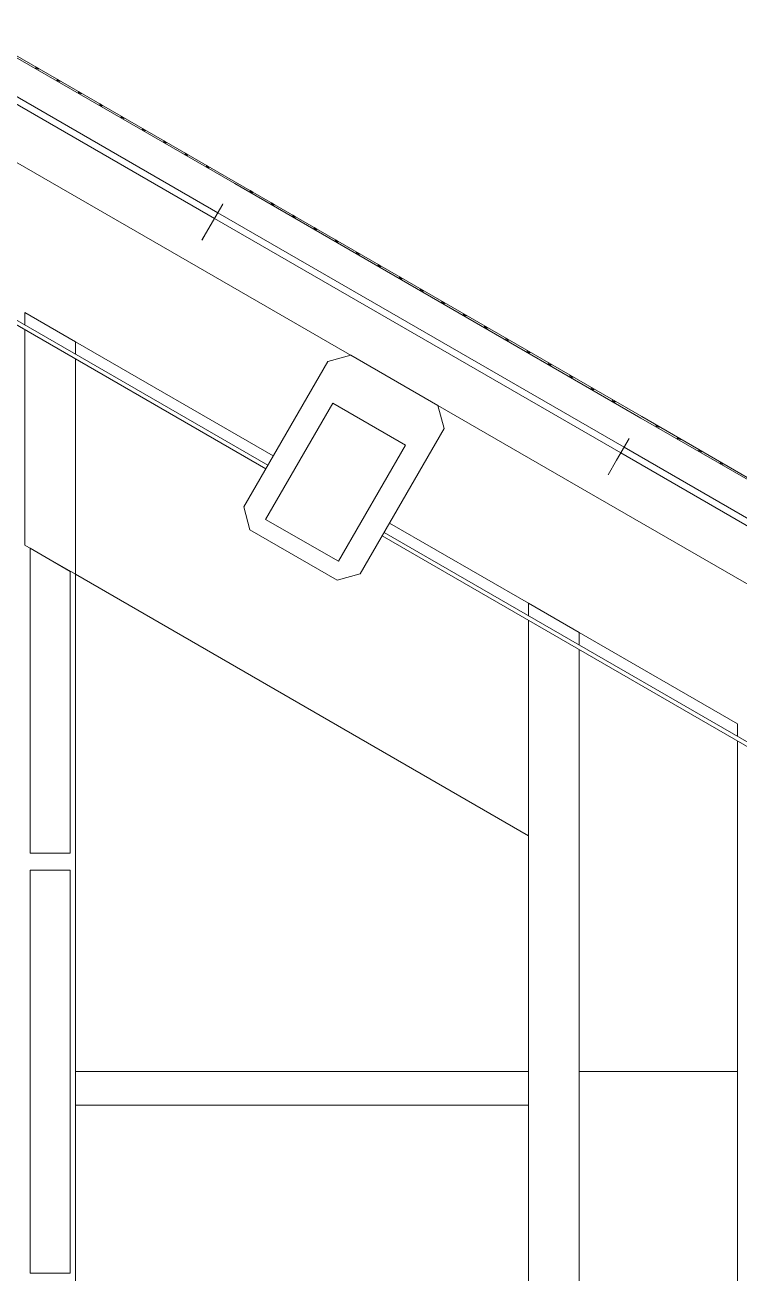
# Model space of a CAD drawing. Header units: millimetres. Extents: x 984 to 425800, y -34355 to 59419.
# Drawn here: x 354091 to 356217, y -15283 to -11565 of the extents above; entities that cross this region are included whole.
import ezdxf

# ---------------------------------------------------------------- set-up
doc = ezdxf.new("R2010")
doc.units = ezdxf.units.MM
for name, color, linetype, lineweight in [('A-COLS-E', 1, 'Continuous', 9), ('A-COLS-HDLN', 2, 'Continuous', 9), ('A-GENM', 1, 'Continuous', 9), ('A-GLAZ-CURT', 2, 'Continuous', 9), ('A-GLAZ-CWMG', 2, 'Continuous', 9)]:
    doc.layers.add(name, color=color, linetype=linetype, lineweight=lineweight)

# ---------------------------------------------------------------- blocks, each defined once
blk = doc.blocks.new('DPA_CP_Entrance Louver Grill Vertical Z - Louver Grill Vertical Z-18398181-4110-01 GROUND LEVEL - REFLECTED CEILING PLAN')
at = {"layer": 'A-GLAZ-CURT'}
for p, q in [((698.5, -50), (698.5, 0)), ((698.5, 0), (698.5, -50)), ((698.5, -50), (698.5, -125)), ((698.5, -125), (698.5, -50)), ((698.5, -50), (698.5, -125)), ((698.5, -125), (698.5, -50)), ((-648.5, -200), (-650.5, -200)), ((650.5, -200), (648.5, -200))]:
    blk.add_line(p, q, dxfattribs=at)
blk = doc.blocks.new('DPA_CP_Entrance Louver Grill Vertical Z - Louver Grill Vertical Z-V16-4110-01 GROUND LEVEL - REFLECTED CEILING PLAN')
at = {"layer": 'A-GLAZ-CURT'}
for p, q in [((-698.5, 0), (-698.5, -50)), ((-698.5, -50), (-698.5, 0)), ((698.5, -50), (698.5, -0.4)), ((698.5, -0.4), (698.5, -50)), ((-698.5, -50), (-698.5, -125)), ((-698.5, -125), (-698.5, -50)), ((-698.5, -50), (-698.5, -125)), ((-698.5, -125), (-698.5, -50)), ((698.5, -50), (698.5, -125)), ((698.5, -125), (698.5, -50)), ((698.5, -50), (698.5, -125)), ((698.5, -125), (698.5, -50)), ((-648.5, -200), (-650.5, -200)), ((650.5, -200), (648.5, -200))]:
    blk.add_line(p, q, dxfattribs=at)
blk = doc.blocks.new('DPA_CP_Entrance Louver Grill Vertical Z - Louver Grill Vertical Z-V17-4110-01 GROUND LEVEL - REFLECTED CEILING PLAN')
at = {"layer": 'A-GLAZ-CURT'}
for p, q in [((-698.5, -0.4), (-698.5, -50)), ((-698.5, -50), (-698.5, -0.4)), ((-698.5, -50), (-698.5, -125)), ((-698.5, -125), (-698.5, -50)), ((-698.5, -50), (-698.5, -125)), ((-698.5, -125), (-698.5, -50)), ((-648.5, -200), (-650.5, -200)), ((650.5, -200), (648.5, -200))]:
    blk.add_line(p, q, dxfattribs=at)
blk = doc.blocks.new('System Panel - Entrance Glazed 12mm-11964371-4110-01 GROUND LEVEL - REFLECTED CEILING PLAN')
at = {"layer": 'A-GLAZ-CURT'}
for p, q in [((-944.6, -6), (-944.6, 6)), ((-944.6, 6), (662.5, 6)), ((662.5, -6), (-944.6, -6))]:
    blk.add_line(p, q, dxfattribs=at)
blk = doc.blocks.new('System Panel - Entrance Glazed 12mm-V25-4110-01 GROUND LEVEL - REFLECTED CEILING PLAN')
at = {"layer": 'A-GLAZ-CURT'}
for p, q in [((-826.6, 6), (944.6, 6)), ((944.6, 6), (944.6, -6)), ((944.6, -6), (-826.6, -6))]:
    blk.add_line(p, q, dxfattribs=at)
blk = doc.blocks.new('GM_Louver Grill Vertical Z - Z Profile-12047552-4110-01 GROUND LEVEL - REFLECTED CEILING PLAN')
at = {"layer": 'A-GENM'}
for p, q in [((46.4, -73), (40, -73)), ((40, -73), (40, -75)), ((40, -75), (40, -73)), ((40, -73), (46.4, -73)), ((50, -75), (46.8, -70)), ((46.8, -70), (50, -75)), ((40, -75), (50, -75)), ((50, -75), (40, -75))]:
    blk.add_line(p, q, dxfattribs=at)
blk = doc.blocks.new('DPA_Rectangular - 250 x 400 mm-11978455-4110-01 GROUND LEVEL - REFLECTED CEILING PLAN')
at = {"layer": 'A-COLS-E'}
for p, q in [((-200, -125), (-200, 125)), ((-200, 125), (200, 125)), ((200, 125), (200, -125)), ((200, -125), (-200, -125))]:
    blk.add_line(p, q, dxfattribs=at)
blk = doc.blocks.new('DPA_Rectangular Tuscan Column - Rectangular Tuscan Column-11934986-4110-01 GROUND LEVEL - REFLECTED CEILING PLAN')
at = {"layer": 'A-COLS-E'}
for p, q in [((-200, 250), (-150, 300)), ((-150, 300), (150, 300)), ((150, 300), (200, 250)), ((-200, -250), (-200, 250)), ((200, 250), (200, -250)), ((-150, -300), (-200, -250)), ((200, -250), (150, -300)), ((150, -300), (-150, -300))]:
    blk.add_line(p, q, dxfattribs=at)
at = {"layer": 'A-COLS-HDLN'}
for p, q in [((125, 150), (-125, 150)), ((-125, 150), (-125, -250)), ((125, -250), (125, 150)), ((-125, -250), (125, -250))]:
    blk.add_line(p, q, dxfattribs=at)
blk = doc.blocks.new('Rectangular Mullion - Entrance Louver Top-17464711-4110-01 GROUND LEVEL - REFLECTED CEILING PLAN')
at = {"layer": 'A-GLAZ-CWMG'}
for p, q in [((-662382.9, -12037.5), (-663592.7, -11339.1)), ((-663592.7, -11339.1), (-662382.9, -12037.5)), ((-663539.4, -11508.4), (-662442.9, -12141.5)), ((-663539.4, -11508.4), (-662442.9, -12141.5)), ((-663529.4, -11491.1), (-662432.9, -12124.1)), ((-663529.4, -11491.1), (-662432.9, -12124.1)), ((-663710.3, -11583), (-662517.9, -12271.4)), ((-663710.3, -11583), (-662517.9, -12271.4))]:
    blk.add_line(p, q, dxfattribs=at)
blk = doc.blocks.new('Rectangular Mullion - Entrance Louver Top-17464712-4110-01 GROUND LEVEL - REFLECTED CEILING PLAN')
at = {"layer": 'A-GLAZ-CWMG'}
for p, q in [((-661173.2, -12736), (-662382.9, -12037.5)), ((-662382.9, -12037.5), (-661173.2, -12736)), ((-662442.9, -12141.5), (-661233.2, -12839.9)), ((-662442.9, -12141.5), (-661233.2, -12839.9)), ((-662432.9, -12124.1), (-661223.2, -12822.6)), ((-662432.9, -12124.1), (-661223.2, -12822.6)), ((-662517.9, -12271.4), (-661308.2, -12969.8)), ((-662517.9, -12271.4), (-661308.2, -12969.8))]:
    blk.add_line(p, q, dxfattribs=at)
blk = doc.blocks.new('Rectangular Mullion - Entrance Louver Top-17464713-4110-01 GROUND LEVEL - REFLECTED CEILING PLAN')
at = {"layer": 'A-GLAZ-CWMG'}
for p, q in [((-659963.4, -13434.4), (-661173.2, -12736)), ((-661173.2, -12736), (-659963.4, -13434.4)), ((-661223.2, -12822.6), (-660150.1, -13442.1)), ((-661223.2, -12822.6), (-660150.1, -13442.1)), ((-661233.2, -12839.9), (-660158.9, -13460.1)), ((-661233.2, -12839.9), (-660158.9, -13460.1)), ((-661308.2, -12969.8), (-660135.9, -13646.6)), ((-661308.2, -12969.8), (-660135.9, -13646.6))]:
    blk.add_line(p, q, dxfattribs=at)
blk = doc.blocks.new('DPA_CP_Entrance Louver Grill Vertical Z - Louver Grill Vertical Z-18399156-4110-01 GROUND LEVEL - REFLECTED CEILING PLAN')
at = {"layer": 'A-GLAZ-CURT'}
for p, q in [((698.5, -50), (698.5, 0)), ((698.5, 0), (698.5, -50)), ((698.5, -50), (698.5, -125)), ((698.5, -125), (698.5, -50)), ((698.5, -50), (698.5, -125)), ((698.5, -125), (698.5, -50))]:
    blk.add_line(p, q, dxfattribs=at)
blk = doc.blocks.new('DPA_CP_Entrance Louver Grill Vertical Z - Louver Grill Vertical Z-V116-4110-01 GROUND LEVEL - REFLECTED CEILING PLAN')
at = {"layer": 'A-GLAZ-CURT'}
for p, q in [((-698.5, 0), (-698.5, -50)), ((-698.5, -50), (-698.5, 0)), ((698.5, -50), (698.5, -0.4)), ((698.5, -0.4), (698.5, -50)), ((-698.5, -50), (-698.5, -125)), ((-698.5, -125), (-698.5, -50)), ((-698.5, -50), (-698.5, -125)), ((-698.5, -125), (-698.5, -50)), ((698.5, -50), (698.5, -125)), ((698.5, -125), (698.5, -50)), ((698.5, -50), (698.5, -125)), ((698.5, -125), (698.5, -50))]:
    blk.add_line(p, q, dxfattribs=at)
blk = doc.blocks.new('DPA_CP_Entrance Louver Grill Vertical Z - Louver Grill Vertical Z-V117-4110-01 GROUND LEVEL - REFLECTED CEILING PLAN')
at = {"layer": 'A-GLAZ-CURT'}
for p, q in [((-698.5, -0.4), (-698.5, -50)), ((-698.5, -50), (-698.5, -0.4)), ((-698.5, -50), (-698.5, -125)), ((-698.5, -125), (-698.5, -50)), ((-698.5, -50), (-698.5, -125)), ((-698.5, -125), (-698.5, -50))]:
    blk.add_line(p, q, dxfattribs=at)
blk = doc.blocks.new('GM_Louver Grill Vertical Z - Z Profile-18333959-4110-01 GROUND LEVEL - REFLECTED CEILING PLAN')
at = {"layer": 'A-GENM'}
for p, q in [((40, -75), (50, -75)), ((50, -75), (40, -75))]:
    blk.add_line(p, q, dxfattribs=at)
blk = doc.blocks.new('Rectangular Mullion - 50x200-17464714-4110-01 GROUND LEVEL - REFLECTED CEILING PLAN')
at = {"layer": 'A-GLAZ-CWMG'}
for p, q in [((-663590.2, -11334.8), (-662380.4, -12033.2)), ((-662380.4, -12033.2), (-663590.2, -11334.8))]:
    blk.add_line(p, q, dxfattribs=at)
blk = doc.blocks.new('Rectangular Mullion - 50x200-17464715-4110-01 GROUND LEVEL - REFLECTED CEILING PLAN')
at = {"layer": 'A-GLAZ-CWMG'}
for p, q in [((-662380.4, -12033.2), (-661170.7, -12731.7)), ((-661170.7, -12731.7), (-662380.4, -12033.2))]:
    blk.add_line(p, q, dxfattribs=at)
blk = doc.blocks.new('Rectangular Mullion - 50x200-17464716-4110-01 GROUND LEVEL - REFLECTED CEILING PLAN')
at = {"layer": 'A-GLAZ-CWMG'}
for p, q in [((-661170.7, -12731.7), (-659960.9, -13430.1)), ((-659960.9, -13430.1), (-661170.7, -12731.7))]:
    blk.add_line(p, q, dxfattribs=at)
blk = doc.blocks.new('System Panel - DPA-AR_Metal Ceiling Rectangular Panel-12686084-4110-01 GROUND LEVEL - REFLECTED CEILING PLAN')
at = {"layer": 'A-GLAZ-CURT'}
for p, q in [((-661507.4, -14783), (-662857.4, -14783)), ((-662857.4, -14783), (-662857.4, -17083)), ((-662857.4, -17083), (-662857.4, -14783)), ((-662857.4, -14783), (-661507.4, -14783)), ((-661507.4, -17083), (-661507.4, -14783)), ((-661507.4, -14783), (-661507.4, -17083)), ((-662857.4, -17083), (-661507.4, -17083)), ((-661507.4, -17083), (-662857.4, -17083))]:
    blk.add_line(p, q, dxfattribs=at)
blk = doc.blocks.new('DPA_CP_Metal Ceiling Panel - Vertical Panel Entrance-12683665-4110-01 GROUND LEVEL - REFLECTED CEILING PLAN')
at = {"layer": 'A-GLAZ-CURT'}
for p, q in [((-680992.4, -14082.9), (-680872.4, -14082.9)), ((-680992.4, -14082.9), (-680992.4, -15282.9)), ((-680992.4, -14082.9), (-680992.4, -15282.9)), ((-680872.4, -14082.9), (-680992.4, -14082.9)), ((-680992.4, -14082.9), (-680872.4, -14082.9)), ((-680992.4, -15282.9), (-680992.4, -14082.9)), ((-680872.4, -14082.9), (-680872.4, -15282.9)), ((-680872.4, -15282.9), (-680872.4, -14082.9)), ((-680872.4, -14082.9), (-680872.4, -15282.9)), ((-680992.4, -15282.9), (-680872.4, -15282.9)), ((-680992.4, -15282.9), (-680872.4, -15282.9)), ((-680872.4, -15282.9), (-680992.4, -15282.9))]:
    blk.add_line(p, q, dxfattribs=at)
blk = doc.blocks.new('System Panel - DPA-AR_Metal Ceiling Rectangular Panel-12686986-4110-01 GROUND LEVEL - REFLECTED CEILING PLAN')
at = {"layer": 'A-GLAZ-CURT'}
for p, q in [((-662992.4, -13123.3), (-662992.4, -14032)), ((-662872.4, -13192.6), (-662992.4, -13123.3)), ((-662992.4, -13123.3), (-662872.4, -13192.6)), ((-662992.4, -14032), (-662992.4, -13123.3)), ((-662872.4, -14032), (-662872.4, -13192.6)), ((-662872.4, -13192.6), (-662872.4, -14032)), ((-662992.4, -14032), (-662872.4, -14032)), ((-662872.4, -14032), (-662992.4, -14032))]:
    blk.add_line(p, q, dxfattribs=at)
blk = doc.blocks.new('System Panel - DPA-AR_Metal Ceiling Rectangular Panel-12685170-4110-01 GROUND LEVEL - REFLECTED CEILING PLAN')
at = {"layer": 'A-GLAZ-CURT'}
for p, q in [((-661507.4, -13980.6), (-662857.4, -13201.2)), ((-662857.4, -13201.2), (-662857.4, -14683)), ((-662857.4, -14683), (-662857.4, -13201.2)), ((-662857.4, -13201.2), (-661507.4, -13980.6)), ((-661507.4, -14683), (-661507.4, -13980.6)), ((-661507.4, -13980.6), (-661507.4, -14683)), ((-662857.4, -14683), (-661507.4, -14683)), ((-661507.4, -14683), (-662857.4, -14683))]:
    blk.add_line(p, q, dxfattribs=at)
blk = doc.blocks.new('System Panel - Glazed-16080555-4110-01 GROUND LEVEL - REFLECTED CEILING PLAN')
at = {"layer": 'A-GLAZ-CURT'}
for p, q in [((-663007.4, -12421.8), (-663007.4, -12458.8)), ((-662857.4, -12508.4), (-663007.4, -12421.8)), ((-663007.4, -12421.8), (-662857.4, -12508.4)), ((-663007.4, -12458.8), (-663007.4, -12421.8)), ((-663007.4, -12472.6), (-663007.4, -13114.6)), ((-663007.4, -13114.6), (-663007.4, -12472.6)), ((-662857.4, -12545.4), (-662857.4, -12508.4)), ((-662857.4, -12508.4), (-662857.4, -12545.4)), ((-662857.4, -13201.2), (-662857.4, -12559.2)), ((-662857.4, -12559.2), (-662857.4, -13201.2)), ((-663007.4, -13114.6), (-662857.4, -13201.2)), ((-662857.4, -13201.2), (-663007.4, -13114.6))]:
    blk.add_line(p, q, dxfattribs=at)
blk = doc.blocks.new('System Panel - DPA-AR_Metal Ceiling Rectangular Panel-V181-4110-01 GROUND LEVEL - REFLECTED CEILING PLAN')
at = {"layer": 'A-GLAZ-CURT'}
for p, q in [((-662268.1, -12848.6), (-662857.4, -12508.4)), ((-662857.4, -12508.4), (-662857.4, -12545.4)), ((-662857.4, -12545.4), (-662857.4, -12508.4)), ((-662857.4, -12508.4), (-662268.1, -12848.6)), ((-662857.4, -12559.2), (-662857.4, -13201.2)), ((-662857.4, -13201.2), (-662857.4, -12559.2)), ((-661507.4, -13287.8), (-661921.7, -13048.6)), ((-661921.7, -13048.6), (-661507.4, -13287.8)), ((-662857.4, -13201.2), (-661507.4, -13980.6)), ((-661507.4, -13980.6), (-662857.4, -13201.2)), ((-661507.4, -13324.8), (-661507.4, -13287.8)), ((-661507.4, -13287.8), (-661507.4, -13324.8)), ((-661507.4, -13980.6), (-661507.4, -13338.7)), ((-661507.4, -13338.7), (-661507.4, -13980.6))]:
    blk.add_line(p, q, dxfattribs=at)
blk = doc.blocks.new('System Panel - Glazed-16081074-4110-01 GROUND LEVEL - REFLECTED CEILING PLAN')
at = {"layer": 'A-GLAZ-CURT'}
for p, q in [((-661507.4, -13287.8), (-661507.4, -13324.8)), ((-661357.4, -13374.4), (-661507.4, -13287.8)), ((-661507.4, -13287.8), (-661357.4, -13374.4)), ((-661507.4, -13324.8), (-661507.4, -13287.8)), ((-661507.4, -13338.7), (-661507.4, -16482.8)), ((-661507.4, -16482.8), (-661507.4, -13338.7)), ((-661357.4, -13411.4), (-661357.4, -13374.4)), ((-661357.4, -13374.4), (-661357.4, -13411.4)), ((-661357.4, -16482.8), (-661357.4, -13425.3)), ((-661357.4, -13425.3), (-661357.4, -16482.8)), ((-661507.4, -16482.8), (-661357.4, -16482.8)), ((-661357.4, -16482.8), (-661507.4, -16482.8))]:
    blk.add_line(p, q, dxfattribs=at)
blk = doc.blocks.new('System Panel - DPA-AR_Metal Ceiling Rectangular Panel-16080855-4110-01 GROUND LEVEL - REFLECTED CEILING PLAN')
at = {"layer": 'A-GLAZ-CURT'}
for p, q in [((-660885.9, -13646.6), (-661357.4, -13374.4)), ((-661357.4, -13374.4), (-661357.4, -13411.4)), ((-661357.4, -13411.4), (-661357.4, -13374.4)), ((-661357.4, -13374.4), (-660885.9, -13646.6)), ((-661357.4, -13425.3), (-661357.4, -14683)), ((-661357.4, -14683), (-661357.4, -13425.3)), ((-660885.9, -13683.6), (-660885.9, -13646.6)), ((-660885.9, -13646.6), (-660885.9, -13683.6)), ((-660885.9, -14683), (-660885.9, -13697.5)), ((-660885.9, -13697.5), (-660885.9, -14683)), ((-661357.4, -14683), (-660885.9, -14683)), ((-660885.9, -14683), (-661357.4, -14683))]:
    blk.add_line(p, q, dxfattribs=at)
blk = doc.blocks.new('System Panel - DPA-AR_Metal Ceiling Rectangular Panel-12686085-4110-01 GROUND LEVEL - REFLECTED CEILING PLAN')
at = {"layer": 'A-GLAZ-CURT'}
for p, q in [((-661507.4, -14683), (-662857.4, -14683)), ((-662857.4, -14683), (-662857.4, -14783)), ((-662857.4, -14783), (-662857.4, -14683)), ((-662857.4, -14683), (-661507.4, -14683)), ((-661507.4, -14783), (-661507.4, -14683)), ((-661507.4, -14683), (-661507.4, -14783)), ((-662857.4, -14783), (-661507.4, -14783)), ((-661507.4, -14783), (-662857.4, -14783))]:
    blk.add_line(p, q, dxfattribs=at)
blk = doc.blocks.new('System Panel - DPA-AR_Metal Ceiling Rectangular Panel-16081077-4110-01 GROUND LEVEL - REFLECTED CEILING PLAN')
at = {"layer": 'A-GLAZ-CURT'}
for p, q in [((-660885.9, -14683), (-661357.4, -14683)), ((-661357.4, -14683), (-661357.4, -15578.7)), ((-661357.4, -15578.7), (-661357.4, -14683)), ((-661357.4, -14683), (-660885.9, -14683)), ((-660885.9, -15578.7), (-660885.9, -14683)), ((-660885.9, -14683), (-660885.9, -15578.7)), ((-661357.4, -15578.7), (-660885.9, -15578.7)), ((-660885.9, -15578.7), (-661357.4, -15578.7))]:
    blk.add_line(p, q, dxfattribs=at)

msp = doc.modelspace()

# ---------------------------------------------------------------- block references
at = {"layer": 'A-COLS-E'}
for name, p, rotation in [('DPA_Rectangular Tuscan Column - Rectangular Tuscan Column-11934986-4110-01 GROUND LEVEL - REFLECTED CEILING PLAN', (355040.8, -12883.7), 330.00000000001), ('DPA_Rectangular - 250 x 400 mm-11978455-4110-01 GROUND LEVEL - REFLECTED CEILING PLAN', (355015.8, -12927), 240.0000000000134)]:
    msp.add_blockref(name, p, dxfattribs=dict(at, rotation=rotation))
at = {"layer": 'A-GENM', "rotation": 149.9999999999995}
for name, p in [('GM_Louver Grill Vertical Z - Z Profile-12047552-4110-01 GROUND LEVEL - REFLECTED CEILING PLAN', (354128.8, -11779.8)), ('GM_Louver Grill Vertical Z - Z Profile-18333959-4110-01 GROUND LEVEL - REFLECTED CEILING PLAN', (354128.8, -11779.8)), ('GM_Louver Grill Vertical Z - Z Profile-12047552-4110-01 GROUND LEVEL - REFLECTED CEILING PLAN', (354192.3, -11816.4)), ('GM_Louver Grill Vertical Z - Z Profile-18333959-4110-01 GROUND LEVEL - REFLECTED CEILING PLAN', (354192.3, -11816.4)), ('GM_Louver Grill Vertical Z - Z Profile-12047552-4110-01 GROUND LEVEL - REFLECTED CEILING PLAN', (354255.8, -11853.1)), ('GM_Louver Grill Vertical Z - Z Profile-18333959-4110-01 GROUND LEVEL - REFLECTED CEILING PLAN', (354255.8, -11853.1)), ('GM_Louver Grill Vertical Z - Z Profile-12047552-4110-01 GROUND LEVEL - REFLECTED CEILING PLAN', (354319.3, -11889.8)), ('GM_Louver Grill Vertical Z - Z Profile-18333959-4110-01 GROUND LEVEL - REFLECTED CEILING PLAN', (354319.3, -11889.8)), ('GM_Louver Grill Vertical Z - Z Profile-12047552-4110-01 GROUND LEVEL - REFLECTED CEILING PLAN', (354382.9, -11926.5)), ('GM_Louver Grill Vertical Z - Z Profile-18333959-4110-01 GROUND LEVEL - REFLECTED CEILING PLAN', (354382.9, -11926.5)), ('GM_Louver Grill Vertical Z - Z Profile-12047552-4110-01 GROUND LEVEL - REFLECTED CEILING PLAN', (354446.4, -11963.1)), ('GM_Louver Grill Vertical Z - Z Profile-18333959-4110-01 GROUND LEVEL - REFLECTED CEILING PLAN', (354446.4, -11963.1)), ('GM_Louver Grill Vertical Z - Z Profile-12047552-4110-01 GROUND LEVEL - REFLECTED CEILING PLAN', (354509.9, -11999.8)), ('GM_Louver Grill Vertical Z - Z Profile-18333959-4110-01 GROUND LEVEL - REFLECTED CEILING PLAN', (354509.9, -11999.8)), ('GM_Louver Grill Vertical Z - Z Profile-12047552-4110-01 GROUND LEVEL - REFLECTED CEILING PLAN', (354573.4, -12036.5)), ('GM_Louver Grill Vertical Z - Z Profile-18333959-4110-01 GROUND LEVEL - REFLECTED CEILING PLAN', (354573.4, -12036.5)), ('GM_Louver Grill Vertical Z - Z Profile-12047552-4110-01 GROUND LEVEL - REFLECTED CEILING PLAN', (354636.9, -12073.2)), ('GM_Louver Grill Vertical Z - Z Profile-18333959-4110-01 GROUND LEVEL - REFLECTED CEILING PLAN', (354636.9, -12073.2)), ('GM_Louver Grill Vertical Z - Z Profile-12047552-4110-01 GROUND LEVEL - REFLECTED CEILING PLAN', (354766.8, -12148.2)), ('GM_Louver Grill Vertical Z - Z Profile-18333959-4110-01 GROUND LEVEL - REFLECTED CEILING PLAN', (354766.8, -12148.2)), ('GM_Louver Grill Vertical Z - Z Profile-12047552-4110-01 GROUND LEVEL - REFLECTED CEILING PLAN', (354830.4, -12184.8)), ('GM_Louver Grill Vertical Z - Z Profile-18333959-4110-01 GROUND LEVEL - REFLECTED CEILING PLAN', (354830.4, -12184.8)), ('GM_Louver Grill Vertical Z - Z Profile-12047552-4110-01 GROUND LEVEL - REFLECTED CEILING PLAN', (354893.9, -12221.5)), ('GM_Louver Grill Vertical Z - Z Profile-18333959-4110-01 GROUND LEVEL - REFLECTED CEILING PLAN', (354893.9, -12221.5)), ('GM_Louver Grill Vertical Z - Z Profile-12047552-4110-01 GROUND LEVEL - REFLECTED CEILING PLAN', (354957.4, -12258.2)), ('GM_Louver Grill Vertical Z - Z Profile-18333959-4110-01 GROUND LEVEL - REFLECTED CEILING PLAN', (354957.4, -12258.2)), ('GM_Louver Grill Vertical Z - Z Profile-12047552-4110-01 GROUND LEVEL - REFLECTED CEILING PLAN', (355020.9, -12294.9)), ('GM_Louver Grill Vertical Z - Z Profile-18333959-4110-01 GROUND LEVEL - REFLECTED CEILING PLAN', (355020.9, -12294.9)), ('GM_Louver Grill Vertical Z - Z Profile-12047552-4110-01 GROUND LEVEL - REFLECTED CEILING PLAN', (355084.4, -12331.5)), ('GM_Louver Grill Vertical Z - Z Profile-18333959-4110-01 GROUND LEVEL - REFLECTED CEILING PLAN', (355084.4, -12331.5)), ('GM_Louver Grill Vertical Z - Z Profile-12047552-4110-01 GROUND LEVEL - REFLECTED CEILING PLAN', (355148, -12368.2)), ('GM_Louver Grill Vertical Z - Z Profile-18333959-4110-01 GROUND LEVEL - REFLECTED CEILING PLAN', (355148, -12368.2)), ('GM_Louver Grill Vertical Z - Z Profile-12047552-4110-01 GROUND LEVEL - REFLECTED CEILING PLAN', (355211.5, -12404.9)), ('GM_Louver Grill Vertical Z - Z Profile-18333959-4110-01 GROUND LEVEL - REFLECTED CEILING PLAN', (355211.5, -12404.9)), ('GM_Louver Grill Vertical Z - Z Profile-12047552-4110-01 GROUND LEVEL - REFLECTED CEILING PLAN', (355275, -12441.5)), ('GM_Louver Grill Vertical Z - Z Profile-18333959-4110-01 GROUND LEVEL - REFLECTED CEILING PLAN', (355275, -12441.5)), ('GM_Louver Grill Vertical Z - Z Profile-12047552-4110-01 GROUND LEVEL - REFLECTED CEILING PLAN', (355338.5, -12478.2)), ('GM_Louver Grill Vertical Z - Z Profile-18333959-4110-01 GROUND LEVEL - REFLECTED CEILING PLAN', (355338.5, -12478.2)), ('GM_Louver Grill Vertical Z - Z Profile-12047552-4110-01 GROUND LEVEL - REFLECTED CEILING PLAN', (355402.1, -12514.9)), ('GM_Louver Grill Vertical Z - Z Profile-18333959-4110-01 GROUND LEVEL - REFLECTED CEILING PLAN', (355402.1, -12514.9)), ('GM_Louver Grill Vertical Z - Z Profile-12047552-4110-01 GROUND LEVEL - REFLECTED CEILING PLAN', (355465.6, -12551.6)), ('GM_Louver Grill Vertical Z - Z Profile-18333959-4110-01 GROUND LEVEL - REFLECTED CEILING PLAN', (355465.6, -12551.6)), ('GM_Louver Grill Vertical Z - Z Profile-12047552-4110-01 GROUND LEVEL - REFLECTED CEILING PLAN', (355529.1, -12588.2)), ('GM_Louver Grill Vertical Z - Z Profile-18333959-4110-01 GROUND LEVEL - REFLECTED CEILING PLAN', (355529.1, -12588.2)), ('GM_Louver Grill Vertical Z - Z Profile-12047552-4110-01 GROUND LEVEL - REFLECTED CEILING PLAN', (355592.6, -12624.9)), ('GM_Louver Grill Vertical Z - Z Profile-18333959-4110-01 GROUND LEVEL - REFLECTED CEILING PLAN', (355592.6, -12624.9)), ('GM_Louver Grill Vertical Z - Z Profile-12047552-4110-01 GROUND LEVEL - REFLECTED CEILING PLAN', (355656.1, -12661.6)), ('GM_Louver Grill Vertical Z - Z Profile-18333959-4110-01 GROUND LEVEL - REFLECTED CEILING PLAN', (355656.1, -12661.6)), ('GM_Louver Grill Vertical Z - Z Profile-12047552-4110-01 GROUND LEVEL - REFLECTED CEILING PLAN', (355719.7, -12698.3)), ('GM_Louver Grill Vertical Z - Z Profile-18333959-4110-01 GROUND LEVEL - REFLECTED CEILING PLAN', (355719.7, -12698.3)), ('GM_Louver Grill Vertical Z - Z Profile-12047552-4110-01 GROUND LEVEL - REFLECTED CEILING PLAN', (355783.2, -12734.9)), ('GM_Louver Grill Vertical Z - Z Profile-18333959-4110-01 GROUND LEVEL - REFLECTED CEILING PLAN', (355783.2, -12734.9)), ('GM_Louver Grill Vertical Z - Z Profile-12047552-4110-01 GROUND LEVEL - REFLECTED CEILING PLAN', (355846.7, -12771.6)), ('GM_Louver Grill Vertical Z - Z Profile-18333959-4110-01 GROUND LEVEL - REFLECTED CEILING PLAN', (355846.7, -12771.6)), ('GM_Louver Grill Vertical Z - Z Profile-12047552-4110-01 GROUND LEVEL - REFLECTED CEILING PLAN', (355976.6, -12846.6)), ('GM_Louver Grill Vertical Z - Z Profile-18333959-4110-01 GROUND LEVEL - REFLECTED CEILING PLAN', (355976.6, -12846.6)), ('GM_Louver Grill Vertical Z - Z Profile-12047552-4110-01 GROUND LEVEL - REFLECTED CEILING PLAN', (356040.1, -12883.3)), ('GM_Louver Grill Vertical Z - Z Profile-18333959-4110-01 GROUND LEVEL - REFLECTED CEILING PLAN', (356040.1, -12883.3)), ('GM_Louver Grill Vertical Z - Z Profile-12047552-4110-01 GROUND LEVEL - REFLECTED CEILING PLAN', (356103.6, -12920)), ('GM_Louver Grill Vertical Z - Z Profile-18333959-4110-01 GROUND LEVEL - REFLECTED CEILING PLAN', (356103.6, -12920)), ('GM_Louver Grill Vertical Z - Z Profile-12047552-4110-01 GROUND LEVEL - REFLECTED CEILING PLAN', (356167.2, -12956.6)), ('GM_Louver Grill Vertical Z - Z Profile-18333959-4110-01 GROUND LEVEL - REFLECTED CEILING PLAN', (356167.2, -12956.6))]:
    msp.add_blockref(name, p, dxfattribs=at)
at = {"layer": 'A-GLAZ-CURT'}
for name, p, rotation in [('DPA_CP_Entrance Louver Grill Vertical Z - Louver Grill Vertical Z-V17-4110-01 GROUND LEVEL - REFLECTED CEILING PLAN', (354012.9, -11857.2), 149.9999999999995), ('System Panel - Entrance Glazed 12mm-V25-4110-01 GROUND LEVEL - REFLECTED CEILING PLAN', (354095.2, -12468.3), 150), ('DPA_CP_Entrance Louver Grill Vertical Z - Louver Grill Vertical Z-V16-4110-01 GROUND LEVEL - REFLECTED CEILING PLAN', (355222.6, -12555.6), 149.9999999999995), ('DPA_CP_Entrance Louver Grill Vertical Z - Louver Grill Vertical Z-V116-4110-01 GROUND LEVEL - REFLECTED CEILING PLAN', (355222.6, -12555.6), 149.9999999999995), ('DPA_CP_Entrance Louver Grill Vertical Z - Louver Grill Vertical Z-V117-4110-01 GROUND LEVEL - REFLECTED CEILING PLAN', (354012.9, -11857.2), 149.9999999999995), ('DPA_CP_Entrance Louver Grill Vertical Z - Louver Grill Vertical Z-18398181-4110-01 GROUND LEVEL - REFLECTED CEILING PLAN', (356432.4, -13254.1), 149.9999999999995), ('DPA_CP_Entrance Louver Grill Vertical Z - Louver Grill Vertical Z-18399156-4110-01 GROUND LEVEL - REFLECTED CEILING PLAN', (356432.4, -13254.1), 149.9999999999995), ('System Panel - Entrance Glazed 12mm-11964371-4110-01 GROUND LEVEL - REFLECTED CEILING PLAN', (355731.3, -13412.8), 150)]:
    msp.add_blockref(name, p, dxfattribs=dict(at, rotation=rotation))
for name, p in [('System Panel - Glazed-16080555-4110-01 GROUND LEVEL - REFLECTED CEILING PLAN', (1017098.2, 0)), ('System Panel - DPA-AR_Metal Ceiling Rectangular Panel-V181-4110-01 GROUND LEVEL - REFLECTED CEILING PLAN', (1017098.2, 0)), ('System Panel - DPA-AR_Metal Ceiling Rectangular Panel-12686986-4110-01 GROUND LEVEL - REFLECTED CEILING PLAN', (1017098.2, 0)), ('System Panel - DPA-AR_Metal Ceiling Rectangular Panel-12685170-4110-01 GROUND LEVEL - REFLECTED CEILING PLAN', (1017098.2, 0)), ('System Panel - Glazed-16081074-4110-01 GROUND LEVEL - REFLECTED CEILING PLAN', (1017098.2, 0)), ('System Panel - DPA-AR_Metal Ceiling Rectangular Panel-16080855-4110-01 GROUND LEVEL - REFLECTED CEILING PLAN', (1017098.2, 0)), ('DPA_CP_Metal Ceiling Panel - Vertical Panel Entrance-12683665-4110-01 GROUND LEVEL - REFLECTED CEILING PLAN', (1035098.2, 0)), ('System Panel - DPA-AR_Metal Ceiling Rectangular Panel-12686085-4110-01 GROUND LEVEL - REFLECTED CEILING PLAN', (1017098.2, 0)), ('System Panel - DPA-AR_Metal Ceiling Rectangular Panel-16081077-4110-01 GROUND LEVEL - REFLECTED CEILING PLAN', (1017098.2, 0)), ('System Panel - DPA-AR_Metal Ceiling Rectangular Panel-12686084-4110-01 GROUND LEVEL - REFLECTED CEILING PLAN', (1017098.2, 0))]:
    msp.add_blockref(name, p, dxfattribs=at)
at = {"layer": 'A-GLAZ-CWMG'}
for name in ['Rectangular Mullion - Entrance Louver Top-17464711-4110-01 GROUND LEVEL - REFLECTED CEILING PLAN', 'Rectangular Mullion - 50x200-17464714-4110-01 GROUND LEVEL - REFLECTED CEILING PLAN', 'Rectangular Mullion - Entrance Louver Top-17464712-4110-01 GROUND LEVEL - REFLECTED CEILING PLAN', 'Rectangular Mullion - 50x200-17464715-4110-01 GROUND LEVEL - REFLECTED CEILING PLAN', 'Rectangular Mullion - Entrance Louver Top-17464713-4110-01 GROUND LEVEL - REFLECTED CEILING PLAN', 'Rectangular Mullion - 50x200-17464716-4110-01 GROUND LEVEL - REFLECTED CEILING PLAN']:
    msp.add_blockref(name, (1017098.2, 0), dxfattribs=at)

doc.saveas('drawing.dxf')
